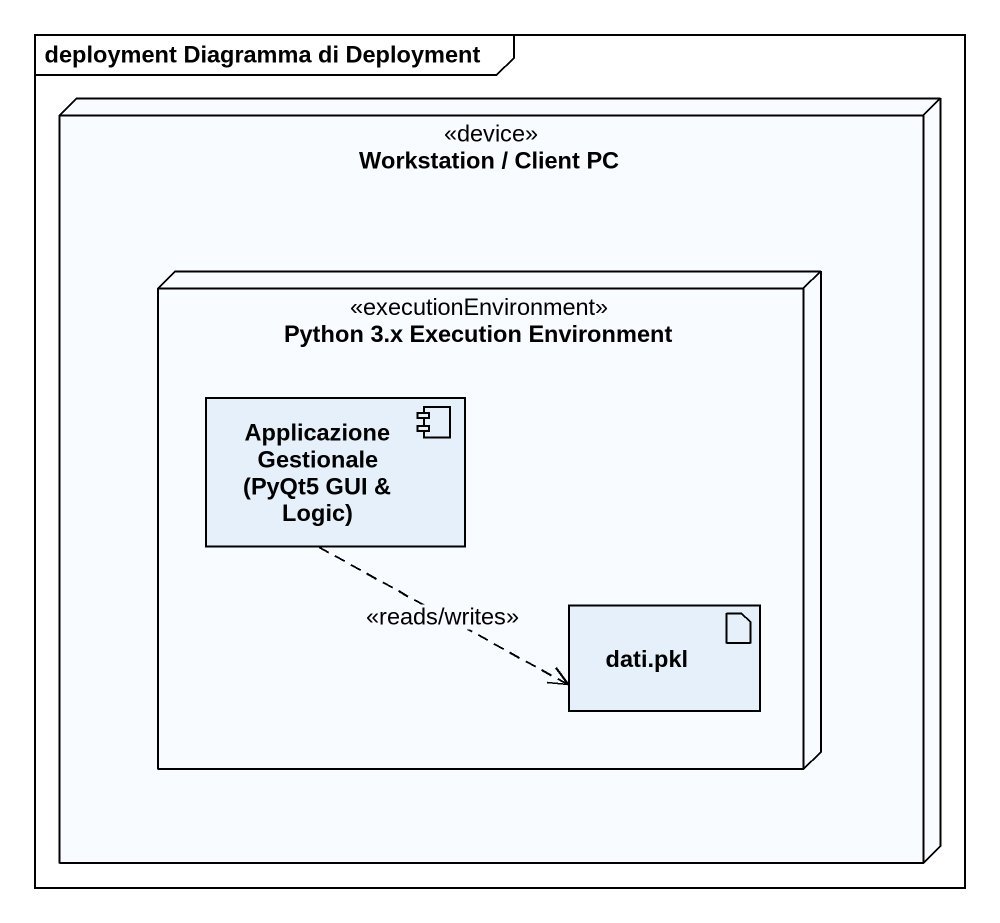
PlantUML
@startuml
mainframe deployment Diagramma di Deployment
node "Workstation / Client PC" as Workstation_Client_PC <<device>> {
  node "Python 3.x Execution Environment" as Python_3_x_Execution <<executionEnvironment>> {
    component "Applicazione Gestionale (PyQt5 GUI & Logic)" as Applicazione_Gestionale
    artifact "dati.pkl" as dati_pkl
  }
}
Applicazione_Gestionale .right.> dati_pkl : <<reads/writes>>
@enduml
